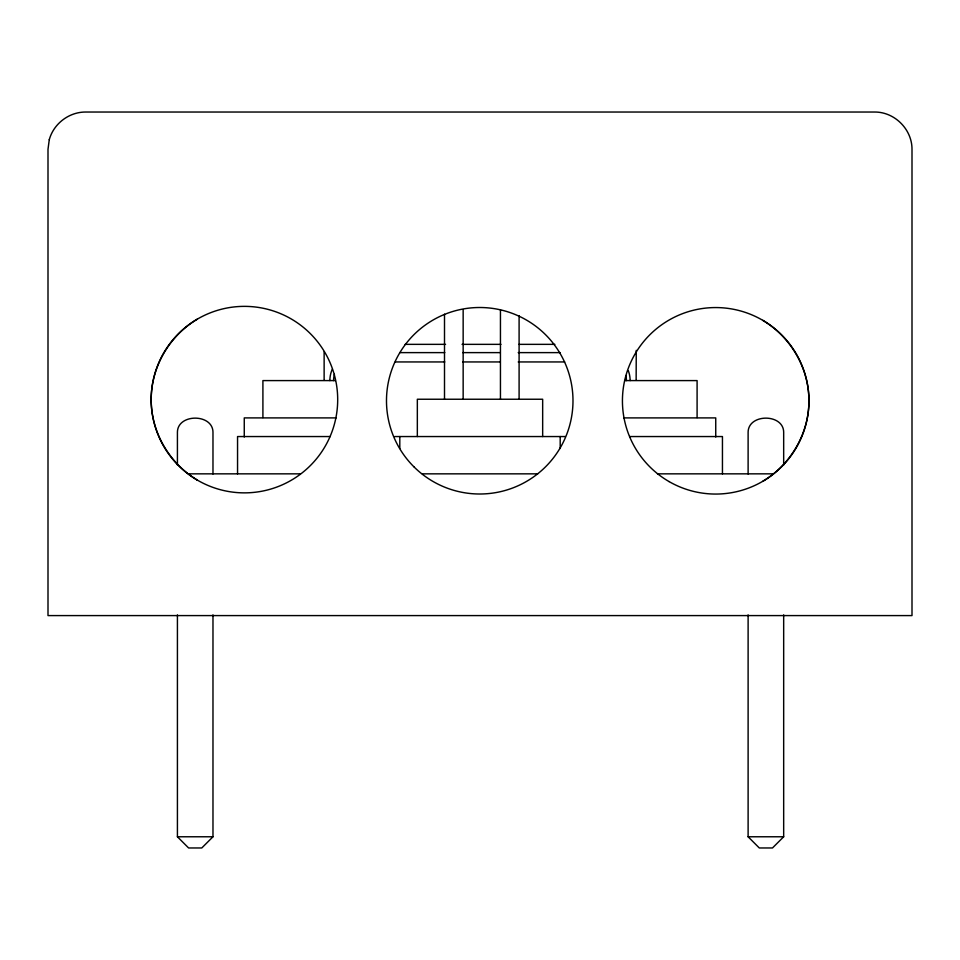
<?xml version="1.0" encoding="UTF-8"?>
<svg xmlns="http://www.w3.org/2000/svg" width="960" height="960" viewBox="0 0 960 960"><rect width="100%" height="100%" fill="white"/><g stroke="black" fill="none" stroke-linecap="round" stroke-linejoin="round"><path stroke-width="1.44" d="M636.144 380.34L636.252 350.352M212.976 614.88L212.976 836.772L201.78 847.968L188.604 847.968L177.42 836.772L177.42 614.88M783.672 614.88L783.672 836.772L772.476 847.968L759.3 847.968L748.116 836.772L748.116 614.88M197.196 319.212C169.44 335.784 151.044 367.128 151.188 399.612C151.044 432.096 169.44 463.428 197.196 480.012M762.804 481.284C790.632 464.724 809.076 433.344 808.932 400.812C809.076 368.28 790.632 336.9 762.804 320.34M405.132 344.352L445.56 344.352M462.036 344.352L500.964 344.352M518.928 344.352L554.868 344.352M399.804 352.62L444.78 352.62M462.768 352.62L500.232 352.62M518.22 352.62L560.196 352.62M395.316 361.944L444.78 361.944M462.768 361.944L500.232 361.944M518.22 361.944L564.684 361.944M335.292 380.592L262.908 380.592L262.908 417.6M624.708 380.592L697.092 380.592L697.092 417.6M336.18 417.9L244.26 417.9L244.26 437.04M623.82 417.9L715.74 417.9L715.74 437.04M330.336 436.548L237.552 436.548L237.552 473.844M394.62 436.548L565.38 436.548M629.664 436.548L722.448 436.548L722.448 473.844M188.676 473.844L300.408 473.844M422.292 473.844L537.708 473.844M657.492 473.844L772.824 473.844M177.42 836.772L212.976 836.772M748.116 836.772L783.672 836.772M783.672 465.012L783.672 432.072C783.3 413.496 748.476 413.496 748.116 432.072L748.116 474M560.196 436.548L560.196 448.476M542.664 436.548L542.664 399.24L417.336 399.24L417.336 436.548M519.096 315.696L519.096 399.24M500.448 309.72L500.448 399.24M463.152 309.72L463.152 399.24M444.504 314.196L444.504 399.24M399.804 436.548L399.804 448.476M324.132 351.852L324.132 380.34M212.976 474L212.976 432.072C212.604 413.496 177.78 413.496 177.42 432.072L177.42 465.012M628.272 370.572A27.972 27.972 0 0 1 630.132 380.592M329.868 380.592A27.972 27.972 0 0 1 332.292 369.216M625.872 375.552A24.24 24.24 0 0 1 626.4 380.592M333.6 380.592A24.24 24.24 0 0 1 334.428 374.316M49.272 139.68L48 149.328L48 615.588L912 615.588L912 149.328C912.12 129.372 894.66 111.912 874.704 112.032L85.296 112.032C68.808 112.128 53.628 123.78 49.272 139.68M669.06 481.572A93.252 93.252 0 0 0 808.932 400.812A93.252 93.252 0 0 0 669.06 320.052A93.252 93.252 0 0 0 669.06 481.572M196.584 479.652A93.252 93.252 0 0 0 337.68 401.028A93.252 93.252 0 0 0 199.044 318.156A93.252 93.252 0 0 0 196.584 479.652M413.796 466.692A93.252 93.252 0 0 0 569.808 424.896A93.252 93.252 0 0 0 455.604 310.68A93.252 93.252 0 0 0 413.796 466.692"/></g></svg>
